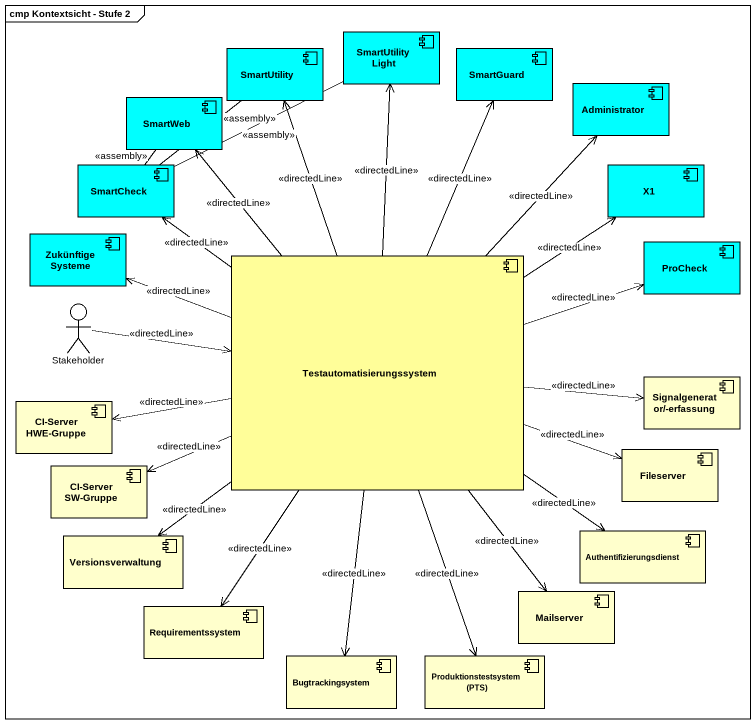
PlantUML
@startuml
mainframe cmp Kontextsicht - Stufe 2
component SmartUtility #00FFFF
component "SmartUtility Light" as SmartUtility_Light #00FFFF
component SmartGuard #00FFFF
component SmartWeb #00FFFF
component Administrator #00FFFF
component SmartCheck #00FFFF
component X1 #00FFFF
component "Zukünftige Systeme" as Zukünftige_Systeme #00FFFF
component Testautomatisierungssystem #FFFE99
component ProCheck #00FFFF
actor Stakeholder
component "Signalgenerator/-erfassung" as Signalgenerator_erfassung
component "CI-Server HWE-Gruppe" as CI_Server_HWE_Gruppe
component Fileserver
component "CI-Server SW-Gruppe" as CI_Server_SW_Gruppe
component Versionsverwaltung
component Authentifizierungsdienst
component Requirementssystem
component Mailserver
component Bugtrackingsystem
component "Produktionstestsystem (PTS)" as Produktionstestsystem_PTS
SmartUtility -- SmartCheck : <<assembly>>
SmartUtility_Light -left- SmartCheck : <<assembly>>
SmartWeb -- SmartCheck : <<assembly>>
Testautomatisierungssystem -up-> SmartUtility : <<directedLine>>
Testautomatisierungssystem -up-> SmartUtility_Light : <<directedLine>>
Testautomatisierungssystem -up-> SmartGuard : <<directedLine>>
Testautomatisierungssystem -up-> SmartWeb : <<directedLine>>
Testautomatisierungssystem -up-> Administrator : <<directedLine>>
Testautomatisierungssystem -up-> SmartCheck : <<directedLine>>
Testautomatisierungssystem -up-> X1 : <<directedLine>>
Testautomatisierungssystem -left-> Zukünftige_Systeme : <<directedLine>>
Testautomatisierungssystem -right-> ProCheck : <<directedLine>>
Testautomatisierungssystem -right-> Signalgenerator_erfassung : <<directedLine>>
Testautomatisierungssystem -right-> Fileserver : <<directedLine>>
Testautomatisierungssystem --> Versionsverwaltung : <<directedLine>>
Testautomatisierungssystem --> Authentifizierungsdienst : <<directedLine>>
Testautomatisierungssystem --> Requirementssystem : <<directedLine>>
Testautomatisierungssystem --> Mailserver : <<directedLine>>
Testautomatisierungssystem --> Bugtrackingsystem : <<directedLine>>
Testautomatisierungssystem --> Produktionstestsystem_PTS : <<directedLine>>
Stakeholder -right-> Testautomatisierungssystem : <<directedLine>>
CI_Server_HWE_Gruppe <-right- Testautomatisierungssystem : <<directedLine>>
CI_Server_SW_Gruppe <-right- Testautomatisierungssystem : <<directedLine>>
@enduml
